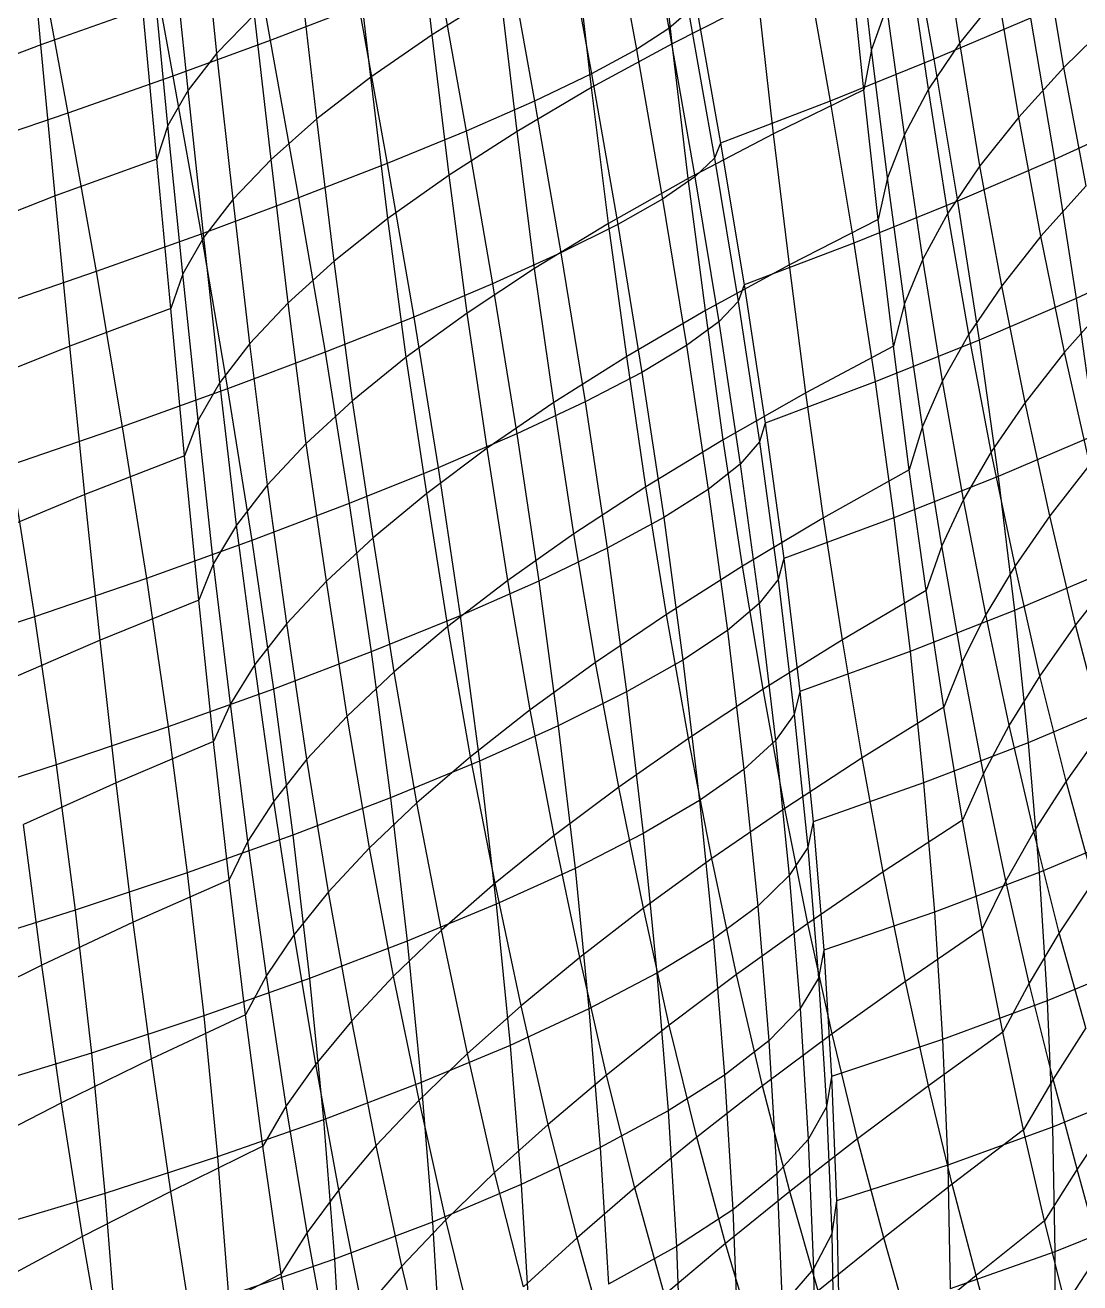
# Model space of a CAD drawing. Extents: x -429 to 429, y -1 to 209.
# Drawn here: x 383.12 to 397.4, y 91.4 to 108.43 of the extents above; entities that cross this region are included whole.
import ezdxf

# ---------------------------------------------------------------- set-up
doc = ezdxf.new("R2010")
doc.units = 0

msp = doc.modelspace()

# ---------------------------------------------------------------- linework, layer by layer
at = {"layer": 'default', "color": 5, "linetype": 'CONTINUOUS'}
for p, q in [((386.036, 110.397, 151.034), (386.438, 108.223, 150.873)), ((391.459, 110.435, 159.802), (391.836, 108.382, 159.666)), ((391.018, 110.169, 158.096), (391.397, 108.099, 157.958)), ((384.717, 109.925, 149.966), (385.119, 107.74, 149.803)), ((395.071, 109.93, 164.621), (395.423, 107.967, 164.511)), ((390.408, 109.857, 156.454), (390.788, 107.772, 156.313)), ((383.295, 109.433, 149.055), (383.696, 107.239, 148.89)), ((389.635, 109.502, 154.893), (390.017, 107.402, 154.751)), ((393.669, 109.366, 163.827), (394.019, 107.4, 163.715)), ((388.709, 109.108, 153.433), (389.091, 106.996, 153.288)), ((387.639, 108.68, 152.087), (386.438, 108.223, 150.873)), ((387.639, 108.68, 152.087), (388.022, 106.556, 151.941)), ((392.188, 108.799, 163.198), (392.536, 106.832, 163.084)), ((392.188, 108.799, 163.198), (392.536, 106.832, 163.084)), ((392.101, 108.616, 161.419), (391.836, 108.382, 159.666)), ((392.101, 108.616, 161.419), (392.451, 106.628, 161.302)), ((396.732, 108.526, 165.461), (395.423, 107.967, 164.511)), ((396.732, 108.526, 165.461), (397.056, 106.608, 165.37)), ((391.836, 108.382, 159.666), (391.397, 108.099, 157.958)), ((391.836, 108.382, 159.666), (392.188, 106.374, 159.546)), ((386.438, 108.223, 150.873), (385.119, 107.74, 149.803)), ((386.438, 108.223, 150.873), (386.821, 106.089, 150.725)), ((391.397, 108.099, 157.958), (390.788, 107.772, 156.313)), ((391.397, 108.099, 157.958), (391.751, 106.073, 157.835)), ((395.423, 107.967, 164.511), (394.019, 107.4, 163.715)), ((395.423, 107.967, 164.511), (395.745, 106.045, 164.418)), ((385.119, 107.74, 149.803), (383.696, 107.239, 148.89)), ((385.119, 107.74, 149.803), (385.501, 105.599, 149.653)), ((390.788, 107.772, 156.313), (390.017, 107.402, 154.751)), ((390.788, 107.772, 156.313), (391.144, 105.729, 156.189)), ((390.017, 107.402, 154.751), (389.091, 106.996, 153.288)), ((390.017, 107.402, 154.751), (390.374, 105.345, 154.624)), ((394.019, 107.4, 163.715), (392.536, 106.832, 163.084)), ((394.019, 107.4, 163.715), (394.34, 105.479, 163.621)), ((383.696, 107.239, 148.89), (382.186, 106.725, 148.143)), ((383.696, 107.239, 148.89), (384.078, 105.091, 148.738)), ((398.256, 107.16, 166.466), (397.056, 106.608, 165.37)), ((389.091, 106.996, 153.288), (388.022, 106.556, 151.941)), ((389.091, 106.996, 153.288), (389.449, 104.925, 153.159)), ((392.536, 106.832, 163.084), (392.451, 106.628, 161.302)), ((392.536, 106.832, 163.084), (392.854, 104.914, 162.988)), ((392.536, 106.832, 163.084), (392.854, 104.914, 162.988)), ((392.451, 106.628, 161.302), (392.188, 106.374, 159.546)), ((392.451, 106.628, 161.302), (392.772, 104.686, 161.204)), ((388.022, 106.556, 151.941), (386.821, 106.089, 150.725)), ((388.022, 106.556, 151.941), (388.38, 104.475, 151.811)), ((397.056, 106.608, 165.37), (395.745, 106.045, 164.418)), ((397.056, 106.608, 165.37), (397.348, 104.726, 165.299)), ((392.188, 106.374, 159.546), (391.751, 106.073, 157.835)), ((392.188, 106.374, 159.546), (392.511, 104.41, 159.445)), ((386.821, 106.089, 150.725), (385.501, 105.599, 149.653)), ((386.821, 106.089, 150.725), (387.179, 103.999, 150.593)), ((391.751, 106.073, 157.835), (391.144, 105.729, 156.189)), ((391.751, 106.073, 157.835), (392.076, 104.089, 157.732)), ((395.745, 106.045, 164.418), (394.34, 105.479, 163.621)), ((395.745, 106.045, 164.418), (396.036, 104.163, 164.346)), ((391.144, 105.729, 156.189), (390.374, 105.345, 154.624)), ((391.144, 105.729, 156.189), (391.471, 103.726, 156.083)), ((385.501, 105.599, 149.653), (384.078, 105.091, 148.738)), ((385.501, 105.599, 149.653), (385.859, 103.502, 149.519)), ((394.34, 105.479, 163.621), (392.854, 104.914, 162.988)), ((394.34, 105.479, 163.621), (394.628, 103.599, 163.548)), ((390.374, 105.345, 154.624), (389.449, 104.925, 153.159)), ((390.374, 105.345, 154.624), (390.702, 103.327, 154.517)), ((398.549, 105.282, 166.396), (397.348, 104.726, 165.299)), ((384.078, 105.091, 148.738), (382.566, 104.572, 147.989)), ((384.078, 105.091, 148.738), (384.434, 102.991, 148.602)), ((389.449, 104.925, 153.159), (388.38, 104.475, 151.811)), ((389.449, 104.925, 153.159), (389.778, 102.895, 153.051)), ((392.854, 104.914, 162.988), (392.772, 104.686, 161.204)), ((392.854, 104.914, 162.988), (393.139, 103.04, 162.914)), ((392.854, 104.914, 162.988), (393.139, 103.04, 162.914)), ((392.772, 104.686, 161.204), (392.511, 104.41, 159.445)), ((392.772, 104.686, 161.204), (393.06, 102.786, 161.127)), ((397.348, 104.726, 165.299), (396.036, 104.163, 164.346)), ((397.348, 104.726, 165.299), (397.606, 102.878, 165.25)), ((388.38, 104.475, 151.811), (387.179, 103.999, 150.593)), ((388.38, 104.475, 151.811), (388.71, 102.434, 151.7)), ((392.511, 104.41, 159.445), (392.076, 104.089, 157.732)), ((392.511, 104.41, 159.445), (392.802, 102.485, 159.366)), ((392.076, 104.089, 157.732), (391.471, 103.726, 156.083)), ((392.076, 104.089, 157.732), (392.369, 102.143, 157.651)), ((396.036, 104.163, 164.346), (394.628, 103.599, 163.548)), ((396.036, 104.163, 164.346), (396.292, 102.316, 164.296)), ((387.179, 103.999, 150.593), (385.859, 103.502, 149.519)), ((387.179, 103.999, 150.593), (387.508, 101.951, 150.481)), ((391.471, 103.726, 156.083), (390.702, 103.327, 154.517)), ((391.471, 103.726, 156.083), (391.766, 101.761, 156)), ((394.628, 103.599, 163.548), (393.139, 103.04, 162.914)), ((394.628, 103.599, 163.548), (394.882, 101.757, 163.497)), ((385.859, 103.502, 149.519), (384.434, 102.991, 148.602)), ((385.859, 103.502, 149.519), (386.187, 101.45, 149.406)), ((390.702, 103.327, 154.517), (389.778, 102.895, 153.051)), ((390.702, 103.327, 154.517), (390.998, 101.346, 154.432)), ((384.434, 102.991, 148.602), (382.921, 102.47, 147.852)), ((384.434, 102.991, 148.602), (384.761, 100.937, 148.488)), ((389.778, 102.895, 153.051), (388.71, 102.434, 151.7)), ((389.778, 102.895, 153.051), (390.075, 100.901, 152.964)), ((393.139, 103.04, 162.914), (393.06, 102.786, 161.127)), ((393.139, 103.04, 162.914), (393.391, 101.206, 162.862)), ((393.139, 103.04, 162.914), (393.391, 101.206, 162.862)), ((393.06, 102.786, 161.127), (392.802, 102.485, 159.366)), ((393.06, 102.786, 161.127), (393.314, 100.923, 161.072)), ((397.606, 102.878, 165.25), (396.292, 102.316, 164.296)), ((382.921, 102.47, 147.852), (383.246, 100.418, 147.736)), ((388.71, 102.434, 151.7), (387.508, 101.951, 150.481)), ((388.71, 102.434, 151.7), (389.007, 100.431, 151.613)), ((392.802, 102.485, 159.366), (392.369, 102.143, 157.651)), ((392.802, 102.485, 159.366), (393.059, 100.597, 159.309)), ((396.292, 102.316, 164.296), (394.882, 101.757, 163.497)), ((396.292, 102.316, 164.296), (396.514, 100.5, 164.269)), ((392.369, 102.143, 157.651), (391.766, 101.761, 156)), ((392.369, 102.143, 157.651), (392.628, 100.231, 157.593)), ((387.508, 101.951, 150.481), (386.187, 101.45, 149.406)), ((387.508, 101.951, 150.481), (387.805, 99.942, 150.392)), ((391.766, 101.761, 156), (390.998, 101.346, 154.432)), ((391.766, 101.761, 156), (392.026, 99.83, 155.94)), ((394.882, 101.757, 163.497), (393.391, 101.206, 162.862)), ((394.882, 101.757, 163.497), (395.102, 99.947, 163.47)), ((386.187, 101.45, 149.406), (384.761, 100.937, 148.488)), ((386.187, 101.45, 149.406), (386.483, 99.438, 149.317)), ((390.998, 101.346, 154.432), (390.075, 100.901, 152.964)), ((390.998, 101.346, 154.432), (391.26, 99.399, 154.371)), ((393.391, 101.206, 162.862), (393.314, 100.923, 161.072)), ((393.391, 101.206, 162.862), (393.607, 99.406, 162.833)), ((393.391, 101.206, 162.862), (393.607, 99.406, 162.833)), ((397.828, 101.06, 165.224), (396.514, 100.5, 164.269)), ((384.761, 100.937, 148.488), (383.246, 100.418, 147.736)), ((384.761, 100.937, 148.488), (385.055, 98.925, 148.397)), ((390.075, 100.901, 152.964), (389.007, 100.431, 151.613)), ((390.075, 100.901, 152.964), (390.337, 98.941, 152.902)), ((393.314, 100.923, 161.072), (393.059, 100.597, 159.309)), ((393.314, 100.923, 161.072), (393.533, 99.093, 161.042)), ((393.059, 100.597, 159.309), (392.628, 100.231, 157.593)), ((393.059, 100.597, 159.309), (393.28, 98.74, 159.278)), ((396.514, 100.5, 164.269), (395.102, 99.947, 163.47)), ((396.514, 100.5, 164.269), (396.699, 98.712, 164.267)), ((383.246, 100.418, 147.736), (381.658, 99.898, 147.16)), ((383.246, 100.418, 147.736), (383.537, 98.41, 147.645)), ((389.007, 100.431, 151.613), (387.805, 99.942, 150.392)), ((389.007, 100.431, 151.613), (389.269, 98.462, 151.55)), ((392.628, 100.231, 157.593), (392.026, 99.83, 155.94)), ((392.628, 100.231, 157.593), (392.851, 98.35, 157.56)), ((387.805, 99.942, 150.392), (386.483, 99.438, 149.317)), ((387.805, 99.942, 150.392), (388.067, 97.967, 150.329)), ((392.026, 99.83, 155.94), (391.26, 99.399, 154.371)), ((392.026, 99.83, 155.94), (392.251, 97.929, 155.906)), ((395.102, 99.947, 163.47), (393.607, 99.406, 162.833)), ((395.102, 99.947, 163.47), (395.285, 98.167, 163.467)), ((386.483, 99.438, 149.317), (385.055, 98.925, 148.397)), ((386.483, 99.438, 149.317), (386.744, 97.461, 149.252)), ((391.26, 99.399, 154.371), (390.337, 98.941, 152.902)), ((391.26, 99.399, 154.371), (391.486, 97.481, 154.336)), ((393.607, 99.406, 162.833), (393.533, 99.093, 161.042)), ((393.607, 99.406, 162.833), (393.788, 97.638, 162.83)), ((393.607, 99.406, 162.833), (393.788, 97.638, 162.83)), ((398.015, 99.268, 165.222), (396.699, 98.712, 164.267)), ((393.533, 99.093, 161.042), (393.28, 98.74, 159.278)), ((393.533, 99.093, 161.042), (393.716, 97.293, 161.037)), ((385.055, 98.925, 148.397), (383.537, 98.41, 147.645)), ((385.055, 98.925, 148.397), (385.314, 96.951, 148.332)), ((390.337, 98.941, 152.902), (389.269, 98.462, 151.55)), ((390.337, 98.941, 152.902), (390.564, 97.01, 152.867)), ((393.28, 98.74, 159.278), (392.851, 98.35, 157.56)), ((393.28, 98.74, 159.278), (393.465, 96.912, 159.272)), ((396.699, 98.712, 164.267), (395.285, 98.167, 163.467)), ((396.699, 98.712, 164.267), (396.847, 96.952, 164.29)), ((389.269, 98.462, 151.55), (388.067, 97.967, 150.329)), ((389.269, 98.462, 151.55), (389.496, 96.523, 151.514)), ((383.537, 98.41, 147.645), (381.946, 97.897, 147.067)), ((383.537, 98.41, 147.645), (383.794, 96.442, 147.579)), ((392.851, 98.35, 157.56), (392.251, 97.929, 155.906)), ((392.851, 98.35, 157.56), (393.038, 96.498, 157.553)), ((395.285, 98.167, 163.467), (393.788, 97.638, 162.83)), ((395.285, 98.167, 163.467), (395.431, 96.415, 163.489)), ((388.067, 97.967, 150.329), (386.744, 97.461, 149.252)), ((388.067, 97.967, 150.329), (388.293, 96.023, 150.292)), ((392.251, 97.929, 155.906), (391.486, 97.481, 154.336)), ((392.251, 97.929, 155.906), (392.439, 96.056, 155.899)), ((393.788, 97.638, 162.83), (393.716, 97.293, 161.037)), ((393.788, 97.638, 162.83), (393.932, 95.9, 162.851)), ((393.788, 97.638, 162.83), (393.932, 95.9, 162.851)), ((386.744, 97.461, 149.252), (385.314, 96.951, 148.332)), ((386.744, 97.461, 149.252), (386.969, 95.517, 149.214)), ((391.486, 97.481, 154.336), (390.564, 97.01, 152.867)), ((391.486, 97.481, 154.336), (391.674, 95.591, 154.328)), ((398.164, 97.503, 165.246), (396.847, 96.952, 164.29)), ((393.716, 97.293, 161.037), (393.465, 96.912, 159.272)), ((393.716, 97.293, 161.037), (393.862, 95.523, 161.058)), ((385.314, 96.951, 148.332), (383.794, 96.442, 147.579)), ((385.314, 96.951, 148.332), (385.538, 95.011, 148.294)), ((390.564, 97.01, 152.867), (389.496, 96.523, 151.514)), ((390.564, 97.01, 152.867), (390.753, 95.107, 152.858)), ((396.847, 96.952, 164.29), (395.431, 96.415, 163.489)), ((396.847, 96.952, 164.29), (396.957, 95.216, 164.339)), ((393.465, 96.912, 159.272), (393.038, 96.498, 157.553)), ((393.465, 96.912, 159.272), (393.613, 95.112, 159.292)), ((383.794, 96.442, 147.579), (382.2, 95.939, 147)), ((383.794, 96.442, 147.579), (384.015, 94.509, 147.54)), ((389.496, 96.523, 151.514), (388.293, 96.023, 150.292)), ((389.496, 96.523, 151.514), (389.685, 94.611, 151.505)), ((393.038, 96.498, 157.553), (392.439, 96.056, 155.899)), ((393.038, 96.498, 157.553), (393.187, 94.672, 157.573)), ((395.431, 96.415, 163.489), (393.932, 95.9, 162.851)), ((395.431, 96.415, 163.489), (395.54, 94.69, 163.537)), ((388.293, 96.023, 150.292), (386.969, 95.517, 149.214)), ((388.293, 96.023, 150.292), (388.482, 94.108, 150.282)), ((392.439, 96.056, 155.899), (391.674, 95.591, 154.328)), ((392.439, 96.056, 155.899), (392.589, 94.209, 155.919)), ((393.932, 95.9, 162.851), (393.862, 95.523, 161.058)), ((393.932, 95.9, 162.851), (394.038, 94.19, 162.897)), ((393.932, 95.9, 162.851), (394.038, 94.19, 162.897)), ((398.276, 95.762, 165.295), (396.957, 95.216, 164.339)), ((391.674, 95.591, 154.328), (390.753, 95.107, 152.858)), ((391.674, 95.591, 154.328), (391.825, 93.726, 154.348)), ((386.969, 95.517, 149.214), (385.538, 95.011, 148.294)), ((386.969, 95.517, 149.214), (387.157, 93.603, 149.205)), ((393.862, 95.523, 161.058), (393.613, 95.112, 159.292)), ((393.862, 95.523, 161.058), (393.97, 93.779, 161.105)), ((396.957, 95.216, 164.339), (395.54, 94.69, 163.537)), ((396.957, 95.216, 164.339), (397.029, 93.505, 164.414)), ((390.753, 95.107, 152.858), (389.685, 94.611, 151.505)), ((390.753, 95.107, 152.858), (390.904, 93.231, 152.878)), ((393.613, 95.112, 159.292), (393.187, 94.672, 157.573)), ((393.613, 95.112, 159.292), (393.722, 93.337, 159.339)), ((385.538, 95.011, 148.294), (384.015, 94.509, 147.54)), ((385.538, 95.011, 148.294), (385.724, 93.101, 148.283)), ((389.685, 94.611, 151.505), (388.482, 94.108, 150.282)), ((389.685, 94.611, 151.505), (389.836, 92.727, 151.524)), ((393.187, 94.672, 157.573), (392.589, 94.209, 155.919)), ((393.187, 94.672, 157.573), (393.297, 92.872, 157.62)), ((395.54, 94.69, 163.537), (394.038, 94.19, 162.897)), ((395.54, 94.69, 163.537), (395.611, 92.991, 163.611)), ((384.015, 94.509, 147.54), (382.418, 94.017, 146.96)), ((384.015, 94.509, 147.54), (384.199, 92.608, 147.529)), ((392.589, 94.209, 155.919), (391.825, 93.726, 154.348)), ((392.589, 94.209, 155.919), (392.7, 92.386, 155.967)), ((388.482, 94.108, 150.282), (387.157, 93.603, 149.205)), ((388.482, 94.108, 150.282), (388.633, 92.22, 150.302)), ((394.038, 94.19, 162.897), (393.97, 93.779, 161.105)), ((394.038, 94.19, 162.897), (394.107, 92.507, 162.97)), ((394.038, 94.19, 162.897), (394.107, 92.507, 162.97)), ((398.349, 94.044, 165.37), (397.029, 93.505, 164.414)), ((391.825, 93.726, 154.348), (390.904, 93.231, 152.878)), ((391.825, 93.726, 154.348), (391.937, 91.887, 154.397)), ((393.97, 93.779, 161.105), (393.722, 93.337, 159.339)), ((393.97, 93.779, 161.105), (394.04, 92.06, 161.178)), ((387.157, 93.603, 149.205), (385.724, 93.101, 148.283)), ((387.157, 93.603, 149.205), (387.307, 91.716, 149.224)), ((397.029, 93.505, 164.414), (395.611, 92.991, 163.611)), ((397.029, 93.505, 164.414), (397.062, 91.817, 164.515)), ((390.904, 93.231, 152.878), (389.836, 92.727, 151.524)), ((390.904, 93.231, 152.878), (391.016, 91.378, 152.927)), ((393.722, 93.337, 159.339), (393.297, 92.872, 157.62)), ((393.722, 93.337, 159.339), (393.793, 91.588, 159.414)), ((385.724, 93.101, 148.283), (384.199, 92.608, 147.529)), ((385.724, 93.101, 148.283), (385.872, 91.22, 148.302)), ((393.297, 92.872, 157.62), (392.7, 92.386, 155.967)), ((393.297, 92.872, 157.62), (393.368, 91.095, 157.696)), ((395.611, 92.991, 163.611), (394.107, 92.507, 162.97)), ((395.611, 92.991, 163.611), (395.643, 91.316, 163.712)), ((389.836, 92.727, 151.524), (388.633, 92.22, 150.302)), ((389.836, 92.727, 151.524), (389.948, 90.867, 151.573)), ((384.199, 92.608, 147.529), (382.599, 92.13, 146.948)), ((384.199, 92.608, 147.529), (384.346, 90.738, 147.546)), ((394.107, 92.507, 162.97), (394.04, 92.06, 161.178)), ((394.107, 92.507, 162.97), (394.138, 90.85, 163.07)), ((394.107, 92.507, 162.97), (394.138, 90.85, 163.07)), ((392.7, 92.386, 155.967), (391.937, 91.887, 154.397)), ((392.7, 92.386, 155.967), (392.772, 90.588, 156.044)), ((398.382, 92.349, 165.472), (397.062, 91.817, 164.515)), ((388.633, 92.22, 150.302), (387.307, 91.716, 149.224)), ((388.633, 92.22, 150.302), (388.744, 90.357, 150.351)), ((394.04, 92.06, 161.178), (393.793, 91.588, 159.414)), ((394.04, 92.06, 161.178), (394.071, 90.367, 161.28)), ((391.937, 91.887, 154.397), (391.016, 91.378, 152.927)), ((391.937, 91.887, 154.397), (392.009, 90.071, 154.474)), ((397.062, 91.817, 164.515), (395.643, 91.316, 163.712)), ((397.062, 91.817, 164.515), (397.056, 90.154, 164.644)), ((387.307, 91.716, 149.224), (385.872, 91.22, 148.302)), ((387.307, 91.716, 149.224), (387.417, 89.855, 149.272)), ((393.793, 91.588, 159.414), (393.368, 91.095, 157.696)), ((393.793, 91.588, 159.414), (393.824, 89.863, 159.517))]:
    msp.add_line(p, q, dxfattribs=at)
at = {"layer": 'default', "color": 3, "linetype": 'CONTINUOUS'}
for p, q in [((383.332, 108.165, 190.073), (383.14, 110.207, 190.054)), ((388.629, 108.299, 199.869), (388.406, 110.223, 199.865)), ((385.716, 108.052, 194.922), (385.505, 110.041, 194.904)), ((391.881, 108.177, 202.867), (391.675, 110.036, 202.858)), ((394.577, 108.102, 205.808), (394.371, 109.88, 205.785)), ((395.776, 108.192, 209.671), (395.511, 109.893, 209.678)), ((385.325, 107.549, 193.566), (385.119, 109.553, 193.545)), ((387.798, 107.726, 198.723), (387.573, 109.663, 198.718)), ((390.789, 107.584, 201.946), (390.573, 109.458, 201.943)), ((397.184, 107.857, 212.041), (396.909, 109.498, 212.064)), ((394.476, 107.552, 204.474), (394.288, 109.345, 204.447)), ((394.476, 107.552, 204.474), (394.288, 109.345, 204.447)), ((395.351, 107.561, 208.416), (395.097, 109.275, 208.416)), ((385.052, 107.07, 192.178), (384.854, 109.089, 192.155)), ((387.07, 107.161, 197.514), (386.844, 109.112, 197.507)), ((389.555, 108.878, 200.944), (388.629, 108.299, 199.869)), ((389.779, 106.99, 200.943), (389.555, 108.878, 200.944)), ((393.05, 108.766, 203.703), (391.881, 108.177, 202.867)), ((393.252, 106.956, 203.714), (393.05, 108.766, 203.703)), ((394.785, 108.677, 207.124), (394.577, 108.102, 205.808)), ((395.025, 106.95, 207.131), (394.785, 108.677, 207.124)), ((396.296, 108.839, 210.889), (395.776, 108.192, 209.671)), ((396.572, 107.185, 210.869), (396.296, 108.839, 210.889)), ((384.712, 108.65, 190.743), (383.332, 108.165, 190.073)), ((384.9, 106.616, 190.769), (384.712, 108.65, 190.743)), ((384.9, 106.616, 190.769), (384.712, 108.65, 190.743)), ((386.223, 108.574, 196.239), (385.716, 108.052, 194.922)), ((386.448, 106.609, 196.249), (386.223, 108.574, 196.239)), ((397.883, 108.54, 213.167), (397.184, 107.857, 212.041)), ((383.332, 108.165, 190.073), (382.02, 107.671, 189.293)), ((383.527, 106.118, 190.089), (383.332, 108.165, 190.073)), ((388.629, 108.299, 199.869), (387.798, 107.726, 198.723)), ((388.858, 106.398, 199.867), (388.629, 108.299, 199.869)), ((391.881, 108.177, 202.867), (390.789, 107.584, 201.946)), ((392.097, 106.352, 202.867), (391.881, 108.177, 202.867)), ((395.776, 108.192, 209.671), (395.351, 107.561, 208.416)), ((396.047, 106.526, 209.657), (395.776, 108.192, 209.671)), ((385.716, 108.052, 194.922), (385.325, 107.549, 193.566)), ((385.936, 106.073, 194.936), (385.716, 108.052, 194.922)), ((394.577, 108.102, 205.808), (394.476, 107.552, 204.474)), ((394.797, 106.362, 205.821), (394.577, 108.102, 205.808)), ((397.184, 107.857, 212.041), (396.572, 107.185, 210.869)), ((397.485, 106.254, 212.002), (397.184, 107.857, 212.041)), ((387.798, 107.726, 198.723), (387.07, 107.161, 197.514)), ((388.031, 105.812, 198.721), (387.798, 107.726, 198.723)), ((385.325, 107.549, 193.566), (385.052, 107.07, 192.178)), ((385.537, 105.557, 193.583), (385.325, 107.549, 193.566)), ((390.789, 107.584, 201.946), (389.779, 106.99, 200.943)), ((391.016, 105.744, 201.937), (390.789, 107.584, 201.946)), ((394.476, 107.552, 204.474), (393.252, 106.956, 203.714)), ((394.67, 105.798, 204.493), (394.476, 107.552, 204.474)), ((394.67, 105.798, 204.493), (394.476, 107.552, 204.474)), ((395.351, 107.561, 208.416), (395.025, 106.95, 207.131)), ((395.614, 105.884, 208.408), (395.351, 107.561, 208.416)), ((387.07, 107.161, 197.514), (386.448, 106.609, 196.249)), ((387.304, 105.234, 197.515), (387.07, 107.161, 197.514)), ((396.572, 107.185, 210.869), (396.047, 106.526, 209.657)), ((396.873, 105.57, 210.834), (396.572, 107.185, 210.869)), ((385.052, 107.07, 192.178), (384.9, 106.616, 190.769)), ((385.254, 105.062, 192.2), (385.052, 107.07, 192.178)), ((389.779, 106.99, 200.943), (388.858, 106.398, 199.867)), ((390.016, 105.135, 200.931), (389.779, 106.99, 200.943)), ((393.252, 106.956, 203.714), (392.097, 106.352, 202.867)), ((393.467, 105.183, 203.713), (393.252, 106.956, 203.714)), ((395.025, 106.95, 207.131), (394.797, 106.362, 205.821)), ((395.273, 105.26, 207.13), (395.025, 106.95, 207.131)), ((384.9, 106.616, 190.769), (383.527, 106.118, 190.089)), ((385.089, 104.593, 190.793), (384.9, 106.616, 190.769)), ((385.089, 104.593, 190.793), (384.9, 106.616, 190.769)), ((386.448, 106.609, 196.249), (385.936, 106.073, 194.936)), ((386.679, 104.669, 196.253), (386.448, 106.609, 196.249)), ((396.047, 106.526, 209.657), (395.614, 105.884, 208.408)), ((396.343, 104.9, 209.627), (396.047, 106.526, 209.657)), ((388.858, 106.398, 199.867), (388.031, 105.812, 198.721)), ((389.102, 104.53, 199.852), (388.858, 106.398, 199.867)), ((392.097, 106.352, 202.867), (391.016, 105.744, 201.937)), ((392.33, 104.563, 202.851), (392.097, 106.352, 202.867)), ((394.797, 106.362, 205.821), (394.67, 105.798, 204.493)), ((395.026, 104.659, 205.827), (394.797, 106.362, 205.821)), ((383.527, 106.118, 190.089), (382.221, 105.611, 189.303)), ((383.725, 104.082, 190.102), (383.527, 106.118, 190.089)), ((397.485, 106.254, 212.002), (396.873, 105.57, 210.834)), ((385.936, 106.073, 194.936), (385.537, 105.557, 193.583)), ((386.162, 104.12, 194.945), (385.936, 106.073, 194.936)), ((388.031, 105.812, 198.721), (387.304, 105.234, 197.515)), ((388.28, 103.931, 198.708), (388.031, 105.812, 198.721)), ((394.67, 105.798, 204.493), (393.467, 105.183, 203.713)), ((394.875, 104.082, 204.505), (394.67, 105.798, 204.493)), ((394.875, 104.082, 204.505), (394.67, 105.798, 204.493)), ((395.614, 105.884, 208.408), (395.273, 105.26, 207.13)), ((395.898, 104.246, 208.386), (395.614, 105.884, 208.408)), ((391.016, 105.744, 201.937), (390.016, 105.135, 200.931)), ((391.265, 103.94, 201.911), (391.016, 105.744, 201.937)), ((385.537, 105.557, 193.583), (385.254, 105.062, 192.2)), ((385.754, 103.59, 193.597), (385.537, 105.557, 193.583)), ((396.873, 105.57, 210.834), (396.343, 104.9, 209.627)), ((397.193, 104, 210.785), (396.873, 105.57, 210.834)), ((387.304, 105.234, 197.515), (386.679, 104.669, 196.253)), ((387.553, 103.341, 197.504), (387.304, 105.234, 197.515)), ((390.016, 105.135, 200.931), (389.102, 104.53, 199.852)), ((390.278, 103.318, 200.898), (390.016, 105.135, 200.931)), ((393.467, 105.183, 203.713), (392.33, 104.563, 202.851)), ((393.691, 103.449, 203.704), (393.467, 105.183, 203.713)), ((395.273, 105.26, 207.13), (395.026, 104.659, 205.827)), ((395.541, 103.611, 207.116), (395.273, 105.26, 207.13)), ((385.254, 105.062, 192.2), (385.089, 104.593, 190.793)), ((385.459, 103.082, 192.218), (385.254, 105.062, 192.2)), ((396.343, 104.9, 209.627), (395.898, 104.246, 208.386)), ((396.658, 103.318, 209.585), (396.343, 104.9, 209.627)), ((385.089, 104.593, 190.793), (383.725, 104.082, 190.102)), ((385.278, 102.599, 190.815), (385.089, 104.593, 190.793)), ((385.278, 102.599, 190.815), (385.089, 104.593, 190.793)), ((386.679, 104.669, 196.253), (386.162, 104.12, 194.945)), ((386.925, 102.763, 196.248), (386.679, 104.669, 196.253)), ((395.026, 104.659, 205.827), (394.875, 104.082, 204.505)), ((395.271, 102.996, 205.821), (395.026, 104.659, 205.827)), ((397.806, 104.695, 211.95), (397.193, 104, 210.785)), ((389.102, 104.53, 199.852), (388.28, 103.931, 198.708)), ((389.374, 102.7, 199.818), (389.102, 104.53, 199.852)), ((392.33, 104.563, 202.851), (391.265, 103.94, 201.911)), ((392.572, 102.812, 202.827), (392.33, 104.563, 202.851)), ((395.898, 104.246, 208.386), (395.541, 103.611, 207.116)), ((396.201, 102.653, 208.351), (395.898, 104.246, 208.386)), ((383.725, 104.082, 190.102), (382.428, 103.562, 189.306)), ((383.925, 102.072, 190.11), (383.725, 104.082, 190.102)), ((386.162, 104.12, 194.945), (385.754, 103.59, 193.597)), ((386.4, 102.202, 194.945), (386.162, 104.12, 194.945)), ((394.875, 104.082, 204.505), (393.691, 103.449, 203.704)), ((395.09, 102.406, 204.507), (394.875, 104.082, 204.505)), ((395.09, 102.406, 204.507), (394.875, 104.082, 204.505)), ((388.28, 103.931, 198.708), (387.553, 103.341, 197.504)), ((388.556, 102.088, 198.675), (388.28, 103.931, 198.708)), ((391.265, 103.94, 201.911), (390.278, 103.318, 200.898)), ((391.523, 102.175, 201.877), (391.265, 103.94, 201.911)), ((397.193, 104, 210.785), (396.658, 103.318, 209.585)), ((397.535, 102.478, 210.721), (397.193, 104, 210.785)), ((385.754, 103.59, 193.597), (385.459, 103.082, 192.218)), ((385.982, 101.659, 193.603), (385.754, 103.59, 193.597)), ((395.541, 103.611, 207.116), (395.271, 102.996, 205.821)), ((395.825, 102.006, 207.09), (395.541, 103.611, 207.116)), ((393.691, 103.449, 203.704), (392.572, 102.812, 202.827)), ((393.93, 101.755, 203.683), (393.691, 103.449, 203.704)), ((387.553, 103.341, 197.504), (386.925, 102.763, 196.248)), ((387.83, 101.487, 197.475), (387.553, 103.341, 197.504)), ((390.278, 103.318, 200.898), (389.374, 102.7, 199.818)), ((390.548, 101.539, 200.859), (390.278, 103.318, 200.898)), ((396.658, 103.318, 209.585), (396.201, 102.653, 208.351)), ((396.993, 101.786, 209.527), (396.658, 103.318, 209.585)), ((385.459, 103.082, 192.218), (385.278, 102.599, 190.815)), ((385.671, 101.139, 192.229), (385.459, 103.082, 192.218)), ((395.271, 102.996, 205.821), (395.09, 102.406, 204.507)), ((395.53, 101.379, 205.804), (395.271, 102.996, 205.821)), ((386.925, 102.763, 196.248), (386.4, 102.202, 194.945)), ((387.198, 100.898, 196.224), (386.925, 102.763, 196.248)), ((392.572, 102.812, 202.827), (391.523, 102.175, 201.877)), ((392.833, 101.102, 202.789), (392.572, 102.812, 202.827)), ((385.278, 102.599, 190.815), (383.925, 102.072, 190.11)), ((385.471, 100.642, 190.831), (385.278, 102.599, 190.815)), ((385.471, 100.642, 190.831), (385.278, 102.599, 190.815)), ((389.374, 102.7, 199.818), (388.556, 102.088, 198.675)), ((389.653, 100.908, 199.776), (389.374, 102.7, 199.818)), ((396.201, 102.653, 208.351), (395.825, 102.006, 207.09)), ((396.523, 101.109, 208.302), (396.201, 102.653, 208.351)), ((395.09, 102.406, 204.507), (393.93, 101.755, 203.683)), ((395.318, 100.774, 204.499), (395.09, 102.406, 204.507)), ((395.318, 100.774, 204.499), (395.09, 102.406, 204.507)), ((397.535, 102.478, 210.721), (396.993, 101.786, 209.527)), ((386.4, 102.202, 194.945), (385.982, 101.659, 193.603)), ((386.663, 100.325, 194.929), (386.4, 102.202, 194.945)), ((383.925, 102.072, 190.11), (382.639, 101.538, 189.304)), ((384.134, 100.1, 190.108), (383.925, 102.072, 190.11)), ((388.556, 102.088, 198.675), (387.83, 101.487, 197.475)), ((388.84, 100.284, 198.633), (388.556, 102.088, 198.675)), ((391.523, 102.175, 201.877), (390.548, 101.539, 200.859)), ((391.803, 100.449, 201.826), (391.523, 102.175, 201.877)), ((395.825, 102.006, 207.09), (395.53, 101.379, 205.804)), ((396.127, 100.45, 207.05), (395.825, 102.006, 207.09)), ((393.93, 101.755, 203.683), (392.833, 101.102, 202.789)), ((394.184, 100.105, 203.65), (393.93, 101.755, 203.683)), ((396.993, 101.786, 209.527), (396.523, 101.109, 208.302)), ((397.343, 100.307, 209.457), (396.993, 101.786, 209.527)), ((385.982, 101.659, 193.603), (385.671, 101.139, 192.229)), ((386.229, 99.77, 193.595), (385.982, 101.659, 193.603)), ((390.548, 101.539, 200.859), (389.653, 100.908, 199.776)), ((390.843, 99.8, 200.8), (390.548, 101.539, 200.859)), ((387.83, 101.487, 197.475), (387.198, 100.898, 196.224)), ((388.114, 99.671, 197.437), (387.83, 101.487, 197.475)), ((395.53, 101.379, 205.804), (395.318, 100.774, 204.499)), ((395.805, 99.81, 205.775), (395.53, 101.379, 205.804)), ((385.671, 101.139, 192.229), (385.471, 100.642, 190.831)), ((385.898, 99.237, 192.23), (385.671, 101.139, 192.229)), ((392.833, 101.102, 202.789), (391.803, 100.449, 201.826)), ((393.111, 99.437, 202.737), (392.833, 101.102, 202.789)), ((396.523, 101.109, 208.302), (396.127, 100.45, 207.05)), ((396.859, 99.619, 208.24), (396.523, 101.109, 208.302)), ((397.891, 101.01, 210.646), (397.343, 100.307, 209.457)), ((387.198, 100.898, 196.224), (386.663, 100.325, 194.929)), ((387.477, 99.071, 196.192), (387.198, 100.898, 196.224)), ((389.653, 100.908, 199.776), (388.84, 100.284, 198.633)), ((389.958, 99.157, 199.714), (389.653, 100.908, 199.776)), ((395.318, 100.774, 204.499), (394.184, 100.105, 203.65)), ((395.558, 99.191, 204.479), (395.318, 100.774, 204.499)), ((395.558, 99.191, 204.479), (395.318, 100.774, 204.499)), ((385.471, 100.642, 190.831), (384.134, 100.1, 190.108)), ((385.671, 98.728, 190.84), (385.471, 100.642, 190.831)), ((385.671, 98.728, 190.84), (385.471, 100.642, 190.831)), ((386.663, 100.325, 194.929), (386.229, 99.77, 193.595)), ((386.934, 98.487, 194.904), (386.663, 100.325, 194.929)), ((391.803, 100.449, 201.826), (390.843, 99.8, 200.8)), ((392.1, 98.77, 201.761), (391.803, 100.449, 201.826)), ((396.127, 100.45, 207.05), (395.805, 99.81, 205.775)), ((396.443, 98.948, 206.998), (396.127, 100.45, 207.05)), ((388.84, 100.284, 198.633), (388.114, 99.671, 197.437)), ((389.15, 98.522, 198.573), (388.84, 100.284, 198.633)), ((397.343, 100.307, 209.457), (396.859, 99.619, 208.24)), ((397.713, 98.89, 209.371), (397.343, 100.307, 209.457)), ((384.134, 100.1, 190.108), (382.862, 99.551, 189.289)), ((384.352, 98.168, 190.096), (384.134, 100.1, 190.108)), ((394.184, 100.105, 203.65), (393.111, 99.437, 202.737)), ((394.454, 98.506, 203.604), (394.184, 100.105, 203.65)), ((386.229, 99.77, 193.595), (385.898, 99.237, 192.23)), ((386.485, 97.922, 193.578), (386.229, 99.77, 193.595)), ((388.114, 99.671, 197.437), (387.477, 99.071, 196.192)), ((388.424, 97.898, 197.38), (388.114, 99.671, 197.437)), ((390.843, 99.8, 200.8), (389.958, 99.157, 199.714)), ((391.156, 98.109, 200.727), (390.843, 99.8, 200.8)), ((395.805, 99.81, 205.775), (395.558, 99.191, 204.479)), ((396.094, 98.295, 205.733), (395.805, 99.81, 205.775)), ((396.859, 99.619, 208.24), (396.443, 98.948, 206.998)), ((397.216, 98.191, 208.163), (396.859, 99.619, 208.24)), ((393.111, 99.437, 202.737), (392.1, 98.77, 201.761)), ((393.407, 97.822, 202.67), (393.111, 99.437, 202.737)), ((385.898, 99.237, 192.23), (385.671, 98.728, 190.84)), ((386.134, 97.377, 192.221), (385.898, 99.237, 192.23)), ((389.958, 99.157, 199.714), (389.15, 98.522, 198.573)), ((390.282, 97.454, 199.637), (389.958, 99.157, 199.714)), ((395.558, 99.191, 204.479), (394.454, 98.506, 203.604)), ((395.813, 97.662, 204.449), (395.558, 99.191, 204.479)), ((395.813, 97.662, 204.449), (395.558, 99.191, 204.479)), ((387.477, 99.071, 196.192), (386.934, 98.487, 194.904)), ((387.783, 97.288, 196.142), (387.477, 99.071, 196.192)), ((396.443, 98.948, 206.998), (396.094, 98.295, 205.733)), ((396.777, 97.508, 206.932), (396.443, 98.948, 206.998)), ((397.713, 98.89, 209.371), (397.216, 98.191, 208.163)), ((385.671, 98.728, 190.84), (384.352, 98.168, 190.096)), ((385.881, 96.856, 190.838), (385.671, 98.728, 190.84)), ((385.881, 96.856, 190.838), (385.671, 98.728, 190.84)), ((392.1, 98.77, 201.761), (391.156, 98.109, 200.727)), ((392.418, 97.143, 201.68), (392.1, 98.77, 201.761)), ((386.934, 98.487, 194.904), (386.485, 97.922, 193.578)), ((387.228, 96.693, 194.862), (386.934, 98.487, 194.904)), ((389.15, 98.522, 198.573), (388.424, 97.898, 197.38)), ((389.481, 96.808, 198.496), (389.15, 98.522, 198.573)), ((394.454, 98.506, 203.604), (393.407, 97.822, 202.67)), ((394.739, 96.961, 203.546), (394.454, 98.506, 203.604)), ((396.094, 98.295, 205.733), (395.813, 97.662, 204.449)), ((396.398, 96.841, 205.679), (396.094, 98.295, 205.733)), ((384.352, 98.168, 190.096), (383.097, 97.604, 189.261)), ((384.582, 96.279, 190.073), (384.352, 98.168, 190.096)), ((397.216, 98.191, 208.163), (396.777, 97.508, 206.932)), ((397.584, 96.835, 208.073), (397.216, 98.191, 208.163)), ((391.156, 98.109, 200.727), (390.282, 97.454, 199.637)), ((391.491, 96.469, 200.636), (391.156, 98.109, 200.727)), ((386.485, 97.922, 193.578), (386.134, 97.377, 192.221)), ((386.762, 96.116, 193.546), (386.485, 97.922, 193.578)), ((388.424, 97.898, 197.38), (387.783, 97.288, 196.142)), ((388.755, 96.173, 197.308), (388.424, 97.898, 197.38)), ((393.407, 97.822, 202.67), (392.418, 97.143, 201.68)), ((393.718, 96.263, 202.591), (393.407, 97.822, 202.67)), ((383.345, 95.698, 189.221), (383.097, 97.604, 189.261)), ((395.813, 97.662, 204.449), (394.739, 96.961, 203.546)), ((396.079, 96.192, 204.406), (395.813, 97.662, 204.449)), ((396.079, 96.192, 204.406), (395.813, 97.662, 204.449)), ((390.282, 97.454, 199.637), (389.481, 96.808, 198.496)), ((390.629, 95.803, 199.543), (390.282, 97.454, 199.637)), ((396.777, 97.508, 206.932), (396.398, 96.841, 205.679)), ((397.122, 96.138, 206.853), (396.777, 97.508, 206.932)), ((386.134, 97.377, 192.221), (385.881, 96.856, 190.838)), ((386.387, 95.56, 192.199), (386.134, 97.377, 192.221)), ((387.783, 97.288, 196.142), (387.228, 96.693, 194.862)), ((388.107, 95.552, 196.076), (387.783, 97.288, 196.142)), ((392.418, 97.143, 201.68), (391.491, 96.469, 200.636)), ((392.751, 95.571, 201.586), (392.418, 97.143, 201.68)), ((394.739, 96.961, 203.546), (393.718, 96.263, 202.591)), ((395.039, 95.478, 203.475), (394.739, 96.961, 203.546)), ((385.881, 96.856, 190.838), (384.582, 96.279, 190.073)), ((386.104, 95.027, 190.826), (385.881, 96.856, 190.838)), ((386.104, 95.027, 190.826), (385.881, 96.856, 190.838)), ((389.481, 96.808, 198.496), (388.755, 96.173, 197.308)), ((389.834, 95.147, 198.402), (389.481, 96.808, 198.496)), ((396.398, 96.841, 205.679), (396.079, 96.192, 204.406)), ((396.712, 95.457, 205.612), (396.398, 96.841, 205.679)), ((397.584, 96.835, 208.073), (397.122, 96.138, 206.853)), ((387.228, 96.693, 194.862), (386.762, 96.116, 193.546)), ((387.54, 94.947, 194.805), (387.228, 96.693, 194.862)), ((391.491, 96.469, 200.636), (390.629, 95.803, 199.543)), ((391.841, 94.886, 200.533), (391.491, 96.469, 200.636)), ((384.582, 96.279, 190.073), (383.345, 95.698, 189.221)), ((384.828, 94.432, 190.035), (384.582, 96.279, 190.073)), ((393.718, 96.263, 202.591), (392.751, 95.571, 201.586)), ((394.047, 94.768, 202.497), (393.718, 96.263, 202.591)), ((386.762, 96.116, 193.546), (386.387, 95.56, 192.199)), ((387.055, 94.36, 193.5), (386.762, 96.116, 193.546)), ((388.755, 96.173, 197.308), (388.107, 95.552, 196.076)), ((389.108, 94.502, 197.217), (388.755, 96.173, 197.308)), ((396.079, 96.192, 204.406), (395.039, 95.478, 203.475)), ((396.355, 94.792, 204.354), (396.079, 96.192, 204.406)), ((396.355, 94.792, 204.354), (396.079, 96.192, 204.406)), ((397.122, 96.138, 206.853), (396.712, 95.457, 205.612)), ((397.483, 94.85, 206.76), (397.122, 96.138, 206.853)), ((390.629, 95.803, 199.543), (389.834, 95.147, 198.402)), ((390.991, 94.209, 199.435), (390.629, 95.803, 199.543)), ((383.345, 95.698, 189.221), (382.175, 95.118, 188.288)), ((383.612, 93.836, 189.164), (383.345, 95.698, 189.221)), ((386.387, 95.56, 192.199), (386.104, 95.027, 190.826)), ((386.654, 93.792, 192.164), (386.387, 95.56, 192.199)), ((392.751, 95.571, 201.586), (391.841, 94.886, 200.533)), ((393.104, 94.065, 201.476), (392.751, 95.571, 201.586)), ((388.107, 95.552, 196.076), (387.54, 94.947, 194.805)), ((388.454, 93.871, 195.993), (388.107, 95.552, 196.076)), ((395.039, 95.478, 203.475), (394.047, 94.768, 202.497)), ((395.351, 94.066, 203.392), (395.039, 95.478, 203.475)), ((396.712, 95.457, 205.612), (396.355, 94.792, 204.354)), ((397.038, 94.153, 205.534), (396.712, 95.457, 205.612)), ((389.834, 95.147, 198.402), (389.108, 94.502, 197.217)), ((390.202, 93.543, 198.294), (389.834, 95.147, 198.402)), ((386.104, 95.027, 190.826), (384.828, 94.432, 190.035)), ((386.339, 93.246, 190.802), (386.104, 95.027, 190.826)), ((386.339, 93.246, 190.802), (386.104, 95.027, 190.826)), ((387.54, 94.947, 194.805), (387.055, 94.36, 193.5)), ((387.873, 93.256, 194.731), (387.54, 94.947, 194.805)), ((391.841, 94.886, 200.533), (390.991, 94.209, 199.435)), ((392.213, 93.37, 200.412), (391.841, 94.886, 200.533)), ((394.047, 94.768, 202.497), (393.104, 94.065, 201.476)), ((394.389, 93.346, 202.391), (394.047, 94.768, 202.497)), ((396.355, 94.792, 204.354), (395.351, 94.066, 203.392)), ((396.638, 93.47, 204.292), (396.355, 94.792, 204.354)), ((396.638, 93.47, 204.292), (396.355, 94.792, 204.354)), ((397.483, 94.85, 206.76), (397.038, 94.153, 205.534)), ((384.828, 94.432, 190.035), (383.612, 93.836, 189.164)), ((385.089, 92.634, 189.983), (384.828, 94.432, 190.035)), ((389.108, 94.502, 197.217), (388.454, 93.871, 195.993)), ((389.476, 92.889, 197.113), (389.108, 94.502, 197.217)), ((387.055, 94.36, 193.5), (386.654, 93.792, 192.164)), ((387.367, 92.657, 193.437), (387.055, 94.36, 193.5)), ((390.991, 94.209, 199.435), (390.202, 93.543, 198.294)), ((391.376, 92.683, 199.308), (390.991, 94.209, 199.435)), ((393.104, 94.065, 201.476), (392.213, 93.37, 200.412)), ((393.471, 92.634, 201.352), (393.104, 94.065, 201.476)), ((395.351, 94.066, 203.392), (394.389, 93.346, 202.391)), ((395.673, 92.735, 203.297), (395.351, 94.066, 203.392)), ((397.038, 94.153, 205.534), (396.638, 93.47, 204.292)), ((397.363, 92.936, 205.448), (397.038, 94.153, 205.534)), ((388.454, 93.871, 195.993), (387.873, 93.256, 194.731)), ((388.815, 92.248, 195.895), (388.454, 93.871, 195.993)), ((383.612, 93.836, 189.164), (382.46, 93.242, 188.217)), ((383.896, 92.023, 189.091), (383.612, 93.836, 189.164)), ((386.654, 93.792, 192.164), (386.339, 93.246, 190.802)), ((386.939, 92.078, 192.113), (386.654, 93.792, 192.164)), ((390.202, 93.543, 198.294), (389.476, 92.889, 197.113)), ((390.593, 92.008, 198.166), (390.202, 93.543, 198.294)), ((397.838, 93.649, 206.66), (397.363, 92.936, 205.448)), ((392.213, 93.37, 200.412), (391.376, 92.683, 199.308)), ((392.6, 91.929, 200.277), (392.213, 93.37, 200.412)), ((394.389, 93.346, 202.391), (393.471, 92.634, 201.352)), ((394.746, 92.008, 202.27), (394.389, 93.346, 202.391)), ((396.638, 93.47, 204.292), (395.673, 92.735, 203.297)), ((396.923, 92.236, 204.221), (396.638, 93.47, 204.292)), ((396.923, 92.236, 204.221), (396.638, 93.47, 204.292)), ((386.339, 93.246, 190.802), (385.089, 92.634, 189.983)), ((386.587, 91.519, 190.764), (386.339, 93.246, 190.802)), ((386.587, 91.519, 190.764), (386.339, 93.246, 190.802)), ((387.873, 93.256, 194.731), (387.367, 92.657, 193.437)), ((388.221, 91.622, 194.643), (387.873, 93.256, 194.731)), ((389.476, 92.889, 197.113), (388.815, 92.248, 195.895)), ((389.866, 91.344, 196.989), (389.476, 92.889, 197.113)), ((397.363, 92.936, 205.448), (396.923, 92.236, 204.221)), ((397.67, 91.817, 205.362), (397.363, 92.936, 205.448)), ((391.376, 92.683, 199.308), (390.593, 92.008, 198.166)), ((391.775, 91.234, 199.167), (391.376, 92.683, 199.308)), ((395.673, 92.735, 203.297), (394.746, 92.008, 202.27)), ((395.996, 91.495, 203.197), (395.673, 92.735, 203.297)), ((385.089, 92.634, 189.983), (383.896, 92.023, 189.091)), ((385.366, 90.891, 189.916), (385.089, 92.634, 189.983)), ((387.367, 92.657, 193.437), (386.939, 92.078, 192.113)), ((387.694, 91.012, 193.36), (387.367, 92.657, 193.437)), ((393.471, 92.634, 201.352), (392.6, 91.929, 200.277)), ((393.856, 91.288, 201.212), (393.471, 92.634, 201.352)), ((388.815, 92.248, 195.895), (388.221, 91.622, 194.643)), ((389.198, 90.693, 195.778), (388.815, 92.248, 195.895)), ((396.923, 92.236, 204.221), (395.996, 91.495, 203.197)), ((397.208, 91.105, 204.144), (396.923, 92.236, 204.221)), ((397.208, 91.105, 204.144), (396.923, 92.236, 204.221)), ((383.896, 92.023, 189.091), (382.764, 91.415, 188.129)), ((384.199, 90.266, 189.001), (383.896, 92.023, 189.091)), ((386.939, 92.078, 192.113), (386.587, 91.519, 190.764)), ((387.237, 90.421, 192.049), (386.939, 92.078, 192.113)), ((390.593, 92.008, 198.166), (389.866, 91.344, 196.989)), ((390.998, 90.55, 198.024), (390.593, 92.008, 198.166)), ((394.746, 92.008, 202.27), (393.856, 91.288, 201.212)), ((395.1, 90.761, 202.146), (394.746, 92.008, 202.27)), ((392.6, 91.929, 200.277), (391.775, 91.234, 199.167)), ((393.006, 90.576, 200.124), (392.6, 91.929, 200.277)), ((397.67, 91.817, 205.362), (397.208, 91.105, 204.144)), ((386.587, 91.519, 190.764), (385.366, 90.891, 189.916)), ((386.851, 89.849, 190.713), (386.587, 91.519, 190.764)), ((386.851, 89.849, 190.713), (386.587, 91.519, 190.764)), ((388.221, 91.622, 194.643), (387.694, 91.012, 193.36)), ((388.589, 90.056, 194.536), (388.221, 91.622, 194.643)), ((395.996, 91.495, 203.197), (395.1, 90.761, 202.146)), ((396.303, 90.356, 203.101), (395.996, 91.495, 203.197))]:
    msp.add_line(p, q, dxfattribs=at)

doc.saveas('drawing.dxf')
